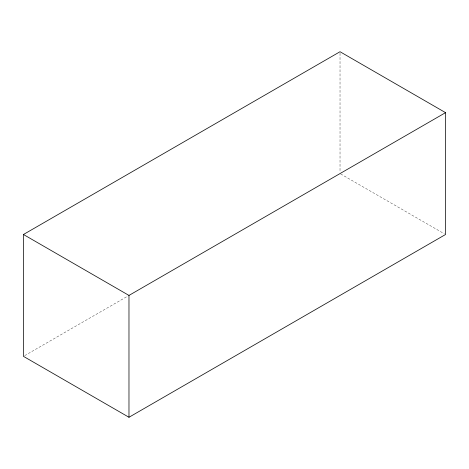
<?xml version="1.0" encoding="UTF-8"?>
<svg xmlns="http://www.w3.org/2000/svg" width="469" height="469" viewBox="0 0 469 469"><rect width="100%" height="100%" fill="white"/><g stroke="black" fill="none" stroke-linecap="round" stroke-linejoin="round"><path stroke-width="0.35" stroke-dasharray="2.35 1.76" d="M24.716 355.619L128.131 295.916M340.658 173.94L444.284 233.773M340.025 53.185L340.025 172.117"/><path stroke-width="0.7" d="M23.45 234.5L340.025 51.725L445.55 112.648L445.55 234.5L128.975 417.275L23.45 356.352L23.45 234.5L128.975 295.423L445.55 112.648M128.975 295.423L128.975 417.275"/></g></svg>
